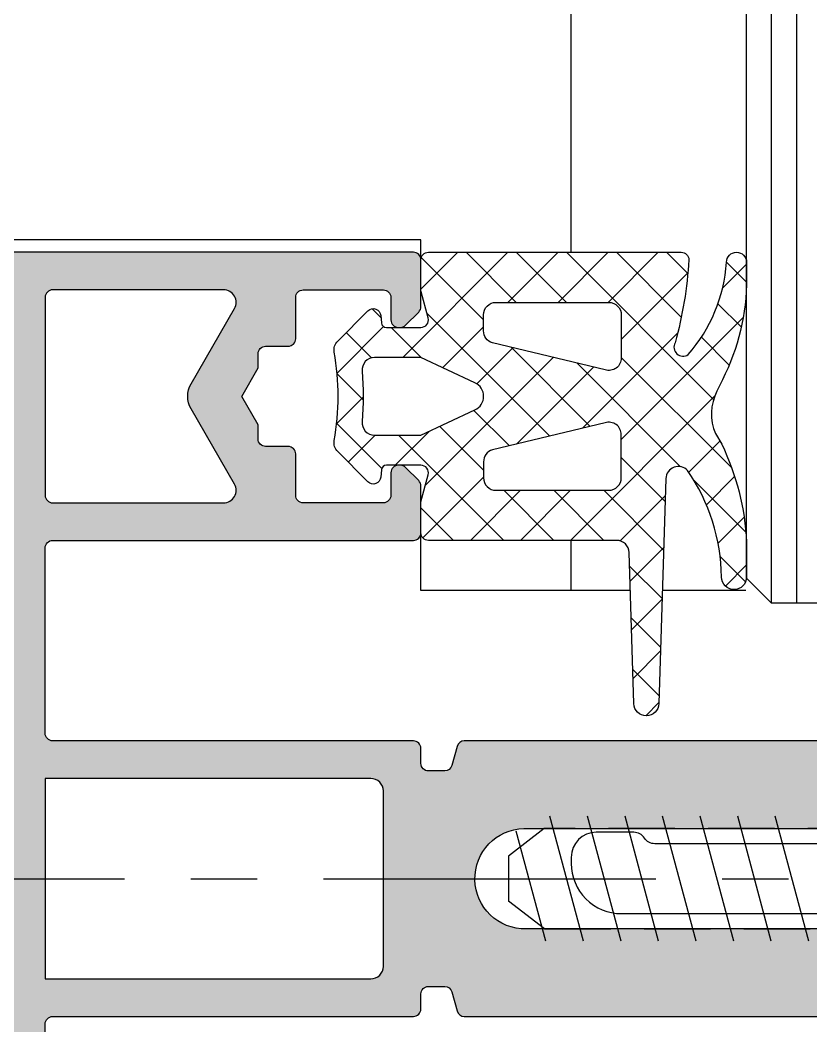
# Model space of a CAD drawing. Extents: x 0 to 1130, y -960 to 577.
# Drawn here: x 142.53 to 164.85, y -750.02 to -721.63 of the extents above; entities that cross this region are included whole.
import ezdxf

# ---------------------------------------------------------------- set-up
doc = ezdxf.new("R2010")
doc.units = 0
doc.header["$LTSCALE"] = 7.5
doc.header["$MEASUREMENT"] = 0
doc.linetypes.add('CENTER', pattern=[2, 1.25, -0.25, 0.25, -0.25])
doc.linetypes.add('HIDDEN', pattern=[0.375, 0.25, -0.125])
for name, color, linetype in [('ACCESSORI', 200, 'CONTINUOUS'), ('ASSI', 1, 'CENTER'), ('FILL', 8, 'CONTINUOUS'), ('FINE', 7, 'CONTINUOUS'), ('GOMMA', 3, 'CONTINUOUS'), ('GROSSA', 4, 'CONTINUOUS'), ('TRATTEGGI', 140, 'CONTINUOUS'), ('VETRO', 6, 'CONTINUOUS'), ('VITERIA', 40, 'CONTINUOUS')]:
    doc.layers.add(name, color=color, linetype=linetype)

msp = doc.modelspace()

# ---------------------------------------------------------------- hatches: boundary and pattern name
at = {"layer": 'FILL'}
h = msp.add_hatch(color=253, dxfattribs=at)
edge = h.paths.add_edge_path(flags=16)
edge.add_arc((82.35443701120033, -761.9139149862199), 0.2121379268736376, 179.9999999999693, 269.9999999999731)
edge.add_line((82.35443701120033, -762.1260529130934), (141.611631251226, -762.1260529130934))
edge.add_arc((141.611631251226, -761.9139149862199), 0.2121379268735382, 270, 360)
edge.add_line((141.8237691780996, -761.9139149862199), (141.8237691780996, -729.810375386015))
edge.add_arc((141.611631251226, -729.810375386015), 0.2121379268735382, 0, 90)
edge.add_line((141.611631251226, -729.5982374591413), (82.35443701120033, -729.5982374591413))
edge.add_arc((82.35443701120033, -729.8103753860148), 0.212137926873595, 90.00000000001535, 180.0000000000153)
edge.add_line((82.1422990843268, -729.810375386015), (82.1422990843268, -761.9139149862199))
edge = h.paths.add_edge_path()
edge.add_line((152.9963666601092, -756.6811794566711), (152.9963666601092, -757.3175932372919))
edge.add_arc((153.2085045869828, -757.3175932372919), 0.2121379268736518, 180, 270)
edge.add_line((153.2085045869828, -757.5297311641655), (153.2620594651605, -757.5297311641655))
edge.add_arc((153.2620594651602, -757.3175932372919), 0.2121379268734813, 270.0000000000307, 315.0000000000326)
edge.add_line((153.4120636317995, -757.467597403931), (153.7827846073691, -757.0968764283616))
edge.add_arc((153.6327804407296, -756.9468722617221), 0.21213792687374, 314.9999999999945, 360)
edge.add_line((153.8449183676034, -756.9468722617221), (153.8449183676034, -755.6204898223027))
edge.add_arc((153.6327804407298, -755.6204898223029), 0.212137926873595, 359.9999999999847, 449.9999999999847)
edge.add_line((153.6327804407301, -755.4083518954294), (143.4501599507971, -755.4083518954299))
edge.add_arc((143.4501599507971, -755.1962139685561), 0.2121379268736518, 179.9999999999693, 269.9999999999693, ccw=False)
edge.add_line((143.2380220239235, -755.1962139685559), (143.2380220239235, -749.9634784390068))
edge.add_arc((143.4501599507971, -749.9634784390068), 0.2121379268736518, 90, 180, ccw=False)
edge.add_line((143.4501599507971, -749.7513405121333), (153.6327804407298, -749.7513405121335))
edge.add_arc((153.6327804407298, -749.5392025852598), 0.212137926873595, 270.0000000000153, 360.0000000000153)
edge.add_line((153.8449183676034, -749.5392025852598), (153.8449183676034, -749.1149267315127))
edge.add_arc((154.0570562944771, -749.1149267315127), 0.2121379268736518, 89.9999999999693, 179.9999999999693, ccw=False)
edge.add_line((154.0570562944771, -748.9027888046389), (154.5154601007484, -748.9027888046389))
edge.add_arc((154.5154601007484, -749.1149267315125), 0.2121379268735097, 15.000000000020009, 90.00000000001529, ccw=False)
edge.add_line((154.720369603051, -749.0600213958492), (154.8634776561329, -749.5941079209233))
edge.add_arc((155.0683871584355, -749.5392025852598), 0.2121379268735663, 195.0000000000011, 270)
edge.add_line((155.0683871584355, -749.7513405121333), (167.77530889897, -749.7513405121335))
edge.add_arc((167.77530889897, -749.5392025852598), 0.212137926873595, 270.0000000000153, 360.0000000000153)
edge.add_line((167.9874468258435, -749.5392025852598), (167.9874468258435, -748.6199382354744))
edge.add_line((167.9874468258435, -748.6199382354744), (167.4924583298052, -748.1249497394358))
edge.add_line((167.4924583298052, -748.1249497394356), (167.1388951183494, -748.1249497394356))
edge.add_line((167.1388951183491, -748.1249497394356), (167.1388951183491, -748.9027888046389))
edge.add_line((167.1388951183491, -748.9027888046389), (166.0979382846203, -748.9027888046389))
edge.add_line((166.0979382846203, -748.9027888046389), (165.1589411341956, -747.2763980319414))
edge.add_line((165.1589411341956, -747.2763980319414), (156.6734240592515, -747.2763980319414))
edge.add_arc((156.78722543515, -745.8624730446568), 1.418497311532494, 85.7412871607388, 265.39840271210113, ccw=False)
edge.add_line((156.8925632425509, -744.4478923402935), (165.1589411341956, -744.4478923402935))
edge.add_line((165.1589411341956, -744.4478923402935), (166.0979382846203, -742.821501567596))
edge.add_line((166.0979382846203, -742.8215015675958), (167.1388951183494, -742.8215015675958))
edge.add_line((167.1388951183491, -742.8215015675958), (167.1388951183491, -743.5993406327989))
edge.add_line((167.1388951183491, -743.5993406327989), (167.4924583298052, -743.5993406327989))
edge.add_line((167.4924583298052, -743.5993406327989), (167.9874468258435, -743.1043521367606))
edge.add_line((167.9874468258435, -743.1043521367606), (167.9874468258435, -742.1850877869751))
edge.add_arc((167.77530889897, -742.1850877869749), 0.212137926873595, 359.9999999999847, 449.9999999999847)
edge.add_line((167.77530889897, -741.9729498601014), (155.0683871584355, -741.9729498601014))
edge.add_arc((155.0683871584355, -742.1850877869749), 0.2121379268736234, 90.00000000001535, 165.0000000000177)
edge.add_line((154.8634776561329, -742.1301824513116), (154.720369603051, -742.6642689763858))
edge.add_arc((154.5154601007484, -742.6093636407222), 0.212137926873559, 270, 345.00000000000625, ccw=False)
edge.add_line((154.5154601007484, -742.8215015675958), (154.410619505933, -742.8215015675958))
edge.add_line((154.410619505933, -742.8215015675958), (154.0570562944771, -742.8215015675958))
edge.add_arc((154.0570562944771, -742.609363640722), 0.2121379268737087, 180.0000000000153, 270.00000000001535, ccw=False)
edge.add_line((153.8449183676034, -742.6093636407222), (153.8449183676034, -742.1850877869751))
edge.add_arc((153.6327804407298, -742.1850877869749), 0.2121379268736234, 359.9999999999923, 449.999999999977)
edge.add_line((153.6327804407301, -741.9729498601014), (143.4501599507973, -741.9729498601014))
edge.add_arc((143.4501599507971, -741.7608119332278), 0.212137926873595, 180.0000000000153, 270.00000000001535, ccw=False)
edge.add_line((143.2380220239235, -741.7608119332278), (143.2380220239235, -736.5280764036788))
edge.add_arc((143.4501599507971, -736.5280764036788), 0.2121379268735382, 90, 180, ccw=False)
edge.add_line((143.4501599507971, -736.3159384768051), (153.6327804407301, -736.3159384768051))
edge.add_arc((153.6327804407301, -736.1038005499317), 0.2121379268734813, 269.9999999999847, 359.9999999999847)
edge.add_line((153.8449183676034, -736.1038005499317), (153.8449183676034, -734.7774181105124))
edge.add_arc((153.6327804407301, -734.7774181105124), 0.2121379268734813, 3.070538155830139e-11, 45.00000000003256)
edge.add_line((153.7827846073691, -734.6274139438733), (153.4120636317998, -734.2566929683039))
edge.add_arc((153.2620594651605, -734.406697134943), 0.2121379268736194, 44.99999999998371, 89.99999999998465)
edge.add_line((153.2620594651605, -734.1945592080692), (153.2085045869828, -734.1945592080692))
edge.add_arc((153.2085045869828, -734.406697134943), 0.2121379268737087, 90.00000000001535, 180.0000000000153)
edge.add_line((152.9963666601092, -734.406697134943), (152.9963666601092, -735.0431109155634))
edge.add_arc((152.7842287332355, -735.0431109155636), 0.212137926873595, -89.99999999998471, 1.5290879673557356e-11, ccw=False)
edge.add_line((152.7842287332355, -735.2552488424371), (150.5214241799171, -735.2552488424371))
edge.add_arc((150.5214241799171, -735.0431109155636), 0.2121379268736518, 180, 270, ccw=False)
edge.add_line((150.3092862530436, -735.0431109155636), (150.3092862530436, -733.8763523177588))
edge.add_arc((150.09714832617, -733.8763523177588), 0.2121379268734813, 1.53526907791507e-11, 90.00000000001535)
edge.add_line((150.09714832617, -733.6642143908853), (149.4607345455492, -733.6642143908853))
edge.add_arc((149.4607345455492, -733.4520764640117), 0.2121379268737087, 179.9999999999847, 269.99999999998465, ccw=False)
edge.add_line((149.2485966186754, -733.4520764640115), (149.2485966186754, -733.0518249449563))
edge.add_line((149.2485966186754, -733.0518249449565), (148.7856405688926, -732.2499615450615))
edge.add_line((148.7856405688928, -732.2499615450613), (149.2485966186754, -731.4480981451663))
edge.add_line((149.2485966186754, -731.4480981451663), (149.2485966186754, -731.0478466261111))
edge.add_arc((149.4607345455492, -731.0478466261111), 0.2121379268736518, 90, 180, ccw=False)
edge.add_line((149.4607345455492, -730.8357086992373), (150.09714832617, -730.8357086992373))
edge.add_arc((150.09714832617, -730.6235707723638), 0.212137926873595, 270.0000000000153, 360.0000000000153)
edge.add_line((150.3092862530436, -730.6235707723636), (150.3092862530436, -729.4568121745588))
edge.add_arc((150.5214241799171, -729.456812174559), 0.212137926873595, 89.99999999998471, 179.9999999999847, ccw=False)
edge.add_line((150.5214241799171, -729.2446742476855), (152.7842287332355, -729.2446742476855))
edge.add_arc((152.7842287332355, -729.4568121745588), 0.2121379268735382, 0, 90, ccw=False)
edge.add_line((152.9963666601092, -729.4568121745588), (152.9963666601092, -730.0932259551796))
edge.add_arc((153.2085045869828, -730.0932259551796), 0.212137926873595, 180.0000000000153, 270.0000000000153)
edge.add_line((153.2085045869828, -730.3053638820534), (153.2620594651605, -730.3053638820536))
edge.add_arc((153.2620594651602, -730.0932259551801), 0.2121379268735382, 270.0000000000691, 315.0000000000706)
edge.add_line((153.4120636317995, -730.2432301218189), (153.7827846073691, -729.8725091462493))
edge.add_arc((153.6327804407303, -729.72250497961), 0.2121379268733582, 314.9999999999566, 359.999999999954)
edge.add_line((153.8449183676036, -729.7225049796102), (153.8449183676036, -728.3961225401911))
edge.add_arc((153.6327804407301, -728.3961225401911), 0.2121379268736518, 0, 90)
edge.add_line((153.6327804407301, -728.1839846133175), (80.30377038475575, -728.1839846133175))
edge.add_arc((80.30377038475552, -728.8911110362292), 0.7071264229119834, 89.99999999999886, 180)
edge.add_line((79.59664396184365, -728.8911110362292), (79.59664396184365, -762.8331793360053))
edge.add_arc((80.30377038475552, -762.8331793360053), 0.7071264229119976, 180, 269.9999999999989)
edge.add_line((80.30377038475552, -763.5403057589174), (153.6327804407301, -763.5403057589174))
edge.add_arc((153.6327804407301, -763.3281678320438), 0.2121379268735382, 270, 360)
edge.add_line((153.8449183676034, -763.3281678320438), (153.8449183676034, -762.0017853926247))
edge.add_arc((153.6327804407298, -762.0017853926245), 0.212137926873595, 359.9999999999847, 404.9999999999782)
edge.add_line((153.7827846073691, -761.8517812259854), (153.4120636317998, -761.4810602504158))
edge.add_arc((153.2620594651607, -761.6310644170549), 0.2121379268735391, 45.00000000001629, 90.00000000002304)
edge.add_line((153.2620594651605, -761.4189264901815), (153.2085045869828, -761.4189264901815))
edge.add_arc((153.2085045869828, -761.6310644170549), 0.2121379268734813, 89.99999999998465, 179.9999999999847)
edge.add_line((152.9963666601092, -761.6310644170549), (152.9963666601092, -762.2674781976759))
edge.add_arc((152.7842287332357, -762.2674781976759), 0.2121379268734813, 269.99999999998465, 359.99999999998465, ccw=False)
edge.add_line((152.7842287332355, -762.4796161245495), (150.5214241799171, -762.4796161245495))
edge.add_arc((150.5214241799171, -762.2674781976757), 0.2121379268735382, 180.0000000000307, 270.0000000000307, ccw=False)
edge.add_line((150.3092862530436, -762.2674781976759), (150.3092862530436, -761.1007195998709))
edge.add_arc((150.09714832617, -761.1007195998709), 0.2121379268735382, 0, 90)
edge.add_line((150.09714832617, -760.8885816729976), (149.4607345455492, -760.8885816729976))
edge.add_arc((149.4607345455492, -760.6764437461238), 0.2121379268736518, 180, 270, ccw=False)
edge.add_line((149.2485966186754, -760.6764437461238), (149.2485966186754, -760.2761922270686))
edge.add_line((149.2485966186754, -760.2761922270686), (148.7856405688926, -759.4743288271734))
edge.add_line((148.7856405688928, -759.4743288271734), (149.2485966186754, -758.6724654272784))
edge.add_line((149.2485966186754, -758.6724654272784), (149.2485966186754, -758.272213908223))
edge.add_arc((149.4607345455492, -758.272213908223), 0.2121379268735382, 89.9999999999693, 179.9999999999693, ccw=False)
edge.add_line((149.4607345455492, -758.0600759813497), (150.09714832617, -758.0600759813497))
edge.add_arc((150.09714832617, -757.8479380544759), 0.2121379268736518, 270.0000000000307, 360.0000000000307)
edge.add_line((150.3092862530436, -757.8479380544759), (150.3092862530436, -756.6811794566711))
edge.add_arc((150.5214241799173, -756.6811794566711), 0.2121379268737087, 90.00000000001529, 180.0000000000153, ccw=False)
edge.add_line((150.5214241799171, -756.4690415297973), (152.7842287332355, -756.4690415297973))
edge.add_arc((152.7842287332355, -756.6811794566711), 0.2121379268737087, -1.5290879673557356e-11, 89.99999999998471, ccw=False)
edge = h.paths.add_edge_path(flags=16)
edge.add_line((148.2753160297338, -762.4796161245495), (143.4501599507971, -762.4796161245495))
edge.add_arc((143.4501599507971, -762.2674781976759), 0.2121379268734813, 180.0000000000153, 270.00000000001535, ccw=False)
edge.add_line((143.2380220239235, -762.2674781976759), (143.2380220239235, -756.6811794566711))
edge.add_arc((143.4501599507971, -756.6811794566711), 0.212137926873595, 89.99999999998471, 179.9999999999847, ccw=False)
edge.add_line((143.4501599507971, -756.4690415297976), (148.2753160315035, -756.4690415297973))
edge.add_arc((148.2753160315037, -756.8226047412534), 0.3535632114559917, -30.000000107552523, 90, ccw=False)
edge.add_line((148.5815107541361, -756.9993863475561), (147.3567318617251, -759.1207656080542))
edge.add_arc((147.9691213076541, -759.47432881951), 0.7071264229119966, 150.0000000000006, 209.9999999999994)
edge.add_line((147.3567318617251, -759.827892030966), (148.5815107530302, -761.9492713079401))
edge.add_arc((148.2753160297338, -762.1260529130934), 0.3535632114559835, -89.99999999999079, 29.99999989245879, ccw=False)
edge = h.paths.add_edge_path(flags=16)
edge.add_line((152.4306655217796, -743.0336394944693), (143.2380220239237, -743.0336394944693))
edge.add_line((143.2380220239235, -743.0336394944693), (143.2380220239235, -748.6906508777654))
edge.add_line((143.2380220239235, -748.6906508777654), (152.4306655217796, -748.6906508777654))
edge.add_arc((152.4306655217796, -748.3370876663093), 0.3535632114559917, 269.9999999999908, 359.9999999999908)
edge.add_line((152.7842287332357, -748.3370876663093), (152.7842287332355, -743.3872027059251))
edge.add_arc((152.4306655217796, -743.3872027059253), 0.3535632114560485, 0, 90)
edge = h.paths.add_edge_path(flags=16)
edge.add_arc((147.9691213076539, -732.2499615527245), 0.7071264229118697, 150, 210, ccw=False)
edge.add_line((147.3567318617251, -731.8963983412687), (148.5815107530302, -729.7750190642946))
edge.add_arc((148.2753160297338, -729.5982374591413), 0.3535632114559304, 330.0000001075468, 449.9999999999955)
edge.add_line((148.2753160297338, -729.2446742476855), (143.4501599507971, -729.2446742476855))
edge.add_arc((143.4501599507971, -729.4568121745588), 0.2121379268735382, 90, 180)
edge.add_line((143.2380220239235, -729.4568121745588), (143.2380220239235, -735.0431109155634))
edge.add_arc((143.4501599507971, -735.0431109155636), 0.2121379268736518, 180, 270)
edge.add_line((143.4501599507971, -735.2552488424371), (148.2753160315035, -735.2552488424374))
edge.add_arc((148.2753160315035, -734.9016856309813), 0.3535632114560485, 270.0000000000092, 390.0000001075558)
edge.add_line((148.5815107541361, -734.7249040246786), (147.3567318617251, -732.6035247641803))
h = msp.add_hatch(dxfattribs=at)
h.set_pattern_fill('ANSI37', color=137, scale=7.999846400000002, angle=90, style=0)
h.set_pattern_definition([(135, (14.99999992352372, -959.9942968839077), (-0.707093204736349, -0.7070932047363486), []), (225, (14.99999992352372, -959.9942968839077), (0.7070932047363488, -0.7070932047363487), [])])
h.paths.add_polyline_path([(162.1361117639335, -732.2499615527242, -0.0279488201277153), (162.1998605106482, -732.1054110499063), (162.3548388251926, -731.7823084628656, 0.110612041823471), (163.0345265477615, -729.1393618272809), (163.0345265477615, -728.4255088044229, 0.9292461723943047), (162.4718607271299, -728.4668351824812, -0.1649688112626651), (161.3873751456519, -731.072304411922, -0.7904883406482366), (161.020561837422, -730.7361218602882, 0.05312709888512344), (161.4077972101572, -728.3961225401908, 0.4142135623729978), (161.1956592832836, -728.1839846133171), (154.0570562944771, -728.1839846133171, 0.4142135623731505), (153.8449183676034, -728.3961225401908), (153.8449183676034, -729.2456594580628, 0.0655434628152484), (153.8521467921746, -729.3005647937262), (154.0498278699064, -730.0383206195161, -0.4931454260312266), (153.8449183676036, -730.3053638820531), (152.8707896016066, -730.3053638820531, -0.3888787318530059), (152.7299024829296, -730.1762646231919), (152.7116681578668, -729.9678453340191, 0.6370702608073496), (152.350333313212, -729.8363302059615), (151.4959179986858, -730.6907455204878, 0.2454199115108711), (151.3979015837048, -731.0030957549925, -0.04434285628740945), (151.5086986252326, -732.2499615527242), (152.2158250481447, -732.2499615527242, 0.02265679805365915), (152.1836136743586, -731.5394719388846, -0.4410091218321953), (152.5357264171325, -731.1539155895475), (153.8449183676034, -731.1539155895478), (155.3707810313776, -731.8654370470065, -0.2914734167828084), (155.6157501613156, -732.2499615527242)])
h.paths.add_polyline_path([(155.8618036756815, -730.7391119819226, -0.3288304544284983), (155.6127344248836, -730.4013428941112), (155.6127344248836, -729.9518006705975, -0.4142135623730941), (155.9662976363397, -729.5982374591415), (159.1483665394437, -729.5982374591415, -0.4142135623731152), (159.5019297508997, -729.9518006705975), (159.5019297508995, -731.1670036709197, -0.5050829045456721), (159.0438725787855, -731.5047727587314)], flags=16)
h.paths.add_polyline_path([(155.6157501613156, -732.2499615527242, -0.2914734223893663), (155.3707810313776, -732.634486067212), (153.8449183676034, -733.3460075005746), (152.5357264171325, -733.3460075005746, -0.44100912183203), (152.1836136743588, -732.9604511512375, 0.02265679756541681), (152.2158250481447, -732.2499615527242), (151.5086986252326, -732.2499615527242, -0.04434285659807329), (151.3979015837048, -733.4968273592262, 0.2454199115108631), (151.4959179986858, -733.809177593731), (152.3503333112735, -734.6635929063186, 0.6370702608072792), (152.7116681559282, -734.532077778261), (152.7299024829294, -734.3236584669305, -0.3888787318528504), (152.8707896016066, -734.1945592080692), (153.8449183676036, -734.1945592080692, -0.4931454260312618), (154.0498278699064, -734.4616024706061), (153.8449183676036, -735.2263351441534), (153.8449183676036, -736.1038005499317, 0.4142135623730951), (154.0570562944774, -736.3159384768051), (159.3712035604503, -736.3159384768051, -0.4052432957209685), (159.7245999177673, -736.6586407891236), (159.7737726821264, -738.2586442127472), (160.6595933123708, -737.7728382924934), (160.7582746411655, -734.5725953872666, -0.6756558563554195), (161.3741756775748, -734.3466056204775, -0.1494527194712063), (162.330529208679, -737.3583466353998, 0.925745551245078), (163.0345265477615, -737.3964336308377), (163.0345265477615, -736.3044951211402, 0.09819273378049216), (162.3349151445918, -733.5992664243108), (162.1584447986624, -733.3007728476923, -0.1926945525451828), (162.1361117639335, -732.2499615527242)])
h.paths.add_polyline_path([(159.0438725787855, -732.9951503313912, -0.5050829045456721), (159.5019297508995, -733.3329194192027), (159.5019297508997, -734.548122419525, -0.4142135623731152), (159.1483665394437, -734.9016856309811), (155.9662976363397, -734.9016856309811, -0.4142135623730941), (155.6127344248836, -734.548122419525), (155.6127344248836, -734.0985801960114, -0.3288304544284983), (155.8618036756815, -733.7608111082)], flags=16)
h.paths.add_polyline_path([(160.6595933123708, -737.7728382924934), (159.7737726821262, -738.2586442127472), (159.8556598164946, -740.9231211248707, 0.9697392325155793), (160.5624525311286, -740.9231211248707)])

# ---------------------------------------------------------------- linework, layer by layer
at = {"layer": 'ACCESSORI'}
msp.add_lwpolyline([(165.0605952966957, -744.8766015996323), (160.4483861856197, -744.8766015996323, -0.2544045907872612), (160.1515165057316, -744.7150988488659, 0.2544045907872536), (159.8546468258434, -744.5535960980997), (158.7938468258434, -744.5535960980997, 0.414213562373095), (158.0866468258436, -745.2607960980995), (158.0866468258436, -745.4328305965669, 0.4142135623731034), (159.5010468258435, -746.8472305965668), (165.0605952966955, -746.8472305965668, -0.1539147210598356)], format="xyb", dxfattribs=at)
at = {"layer": 'ASSI'}
msp.add_line((76.09952913532192, -745.8621451861172), (187.3585855906157, -745.8621451861172), dxfattribs=at)
at = {"layer": 'FINE'}
for p, q in [((158.0876769050755, -728.1844395259686), (158.0876769050755, -696.3632955822773)), ((153.8449183676034, -737.7301913226293), (153.8449183676034, -736.1042554625828)), ((158.0876769050755, -737.7301913226293), (158.0876769050755, -736.3163933894566)), ((159.7575317859777, -737.7301913226293), (153.8449183676034, -737.7301913226293))]:
    msp.add_line(p, q, dxfattribs=at)
for points in [[(153.8449183676036, -728.3961225401911), (153.8449183676034, -727.8299664892104), (80.30377038475552, -727.8304214018613), (80.30377038475552, -696.3632955822773)], [(163.0159609664929, -737.7301913226293), (160.6609083561909, -737.7301913226293)]]:
    msp.add_lwpolyline(points, dxfattribs=at)
at = {"layer": 'GOMMA'}
for points in [[(151.4959179986858, -733.809177593731, -0.2454199115108711), (151.3979015837048, -733.4968273592267, 0.0888604381802806), (151.3979015837048, -731.0030957549925, -0.2454199115108711), (151.4959179986858, -730.6907455204882), (152.350333313212, -729.8363302059615, -0.6370702608073499), (152.7116681578668, -729.9678453340193), (152.7299024829296, -730.1762646231921, 0.3888787318530058), (152.8707896016066, -730.3053638820534), (153.8449183676036, -730.3053638820534, 0.4931454260312268), (154.0498278699064, -730.0383206195163), (153.8521467921746, -729.3005647937264, -0.06554346281524841), (153.8449183676034, -729.2456594580631), (153.8449183676034, -728.3961225401908, -0.4142135623731504), (154.0570562944771, -728.1839846133175), (161.1956592832836, -728.1839846133175, -0.4142135623731505), (161.4077972101572, -728.3961225401908, -0.05312709888512125), (161.020561837422, -730.7361218602882, 0.7904883406482491), (161.3873751456519, -731.0723044119222, 0.164968811262667), (162.4718607271299, -728.4668351824816, -0.999999999998863), (163.0375618654595, -728.4668351824821), (163.0375618654595, -728.9211455947411, -0.1194670680124155), (162.3548388251926, -731.7823084628658), (162.1998605106482, -732.1054110499063, 0.2218381007067161), (162.1584447986624, -733.3007728476925), (162.3349151445918, -733.599266424311, -0.1001934393118184), (163.0375618654595, -736.3613360753675), (163.0375618654595, -737.3502044172092, -0.9999999999995451), (162.3304354425476, -737.3502044172092, 0.1490676202251945), (161.3741756775748, -734.3466056204775, 0.6756558563554195), (160.7582746411655, -734.5725953872666), (160.5624525311286, -740.9231211248709, -0.9697392325155803), (159.8556598164946, -740.9231211248709), (159.7245999177673, -736.6586407891239, 0.4052432957209685), (159.3712035604503, -736.3159384768055), (154.0570562944774, -736.3159384768055, -0.4142135623730951), (153.8449183676036, -736.1038005499317), (153.8449183676036, -735.2263351441534), (154.0498278699064, -734.4616024706065, 0.4931454260312618), (153.8449183676036, -734.1945592080692), (152.8707896016066, -734.1945592080692, 0.3888787318528504), (152.7299024829294, -734.3236584669307), (152.7116681559282, -734.5320777782613, -0.6370702608072794), (152.3503333112735, -734.6635929063191)], [(155.6127344248836, -730.4013428941112), (155.6127344248836, -729.9518006705975, -0.4142135623730941), (155.9662976363397, -729.5982374591417), (159.1483665394437, -729.5982374591417, -0.4142135623731153), (159.5019297508997, -729.9518006705975), (159.5019297508995, -731.1670036709202, -0.5050829045456721), (159.0438725787855, -731.5047727587316), (155.8618036756815, -730.7391119819231, -0.3288304544284983)], [(152.1836136743586, -731.5394719388851, -0.04533686841581842), (152.1836136743588, -732.960451151238, 0.4410091218320485), (152.5357264171325, -733.3460075005751), (153.8449183676034, -733.3460075005751), (155.3707810313776, -732.634486067212, 0.6370702608074954), (155.3707810313776, -731.8654370470067), (153.8449183676034, -731.1539155895482), (152.5357264171325, -731.153915589548, 0.4410091218321674)], [(155.6127344248836, -734.0985801960117), (155.6127344248836, -734.5481224195253, 0.4142135623730941), (155.9662976363397, -734.9016856309813), (159.1483665394437, -734.9016856309813, 0.4142135623731153), (159.5019297508997, -734.5481224195253), (159.5019297508995, -733.3329194192029, 0.5050829045456721), (159.0438725787855, -732.9951503313914), (155.8618036756815, -733.7608111082002, 0.3288304544284983)]]:
    msp.add_lwpolyline(points, format="xyb", close=True, dxfattribs=at)
at = {"layer": 'GROSSA'}
for points in [[(167.77530889897, -741.9729498601014), (155.0683871584355, -741.9729498601014, 0.3394542588633856), (154.8634776561329, -742.1301824513116), (154.720369603051, -742.6642689763858, -0.3394542588634019), (154.5154601007484, -742.8215015675958), (154.410619505933, -742.8215015675958), (154.0570562944771, -742.8215015675958, -0.414213562373095), (153.8449183676034, -742.6093636407222), (153.8449183676034, -742.1850877869751, 0.4142135623730396), (153.6327804407301, -741.9729498601014), (143.4501599507971, -741.9729498601014, -0.414213562373095), (143.2380220239235, -741.7608119332278), (143.2380220239235, -736.5280764036788, -0.414213562373095), (143.4501599507971, -736.3159384768051), (153.6327804407301, -736.3159384768051, 0.414213562373095), (153.8449183676034, -736.1038005499317), (153.8449183676034, -734.7774181105124, 0.198912367379658), (153.7827846073691, -734.6274139438733), (153.4120636317998, -734.2566929683039, 0.198912367379658), (153.2620594651605, -734.1945592080692), (153.2085045869828, -734.1945592080692, 0.414213562373095), (152.9963666601092, -734.406697134943), (152.9963666601092, -735.0431109155636, -0.414213562373095), (152.7842287332355, -735.2552488424371), (150.5214241799171, -735.2552488424371, -0.414213562373095), (150.3092862530436, -735.0431109155636), (150.3092862530436, -733.8763523177588, 0.414213562373095), (150.09714832617, -733.6642143908853), (149.4607345455492, -733.6642143908853, -0.414213562373095), (149.2485966186754, -733.4520764640115), (149.2485966186754, -733.0518249449565), (148.7856405688928, -732.2499615450613), (149.2485966186754, -731.4480981451663), (149.2485966186754, -731.0478466261111, -0.414213562373079), (149.4607345455492, -730.8357086992373), (150.09714832617, -730.8357086992373, 0.4142135623731228), (150.3092862530436, -730.6235707723636), (150.3092862530436, -729.4568121745588, -0.4142135623730951), (150.5214241799171, -729.2446742476855), (152.7842287332355, -729.2446742476855, -0.4142135623730673), (152.9963666601092, -729.4568121745588), (152.9963666601092, -730.0932259551796, 0.4142135623730674), (153.2085045869828, -730.3053638820534), (153.2620594651605, -730.3053638820534, 0.1989123673796754), (153.4120636317995, -730.2432301218189), (153.7827846073691, -729.8725091462493, 0.1989123673796406), (153.8449183676036, -729.7225049796102), (153.8449183676036, -728.3961225401911, 0.4142135623730913), (153.6327804407301, -728.1839846133175), (80.30377038475552, -728.1839846133173, 0.4142135623731034)], [(165.1589411341956, -747.2763980319414), (156.6734240592515, -747.2763980319414, -0.9970122365191532), (156.8925632425509, -744.4478923402935), (165.1589411341956, -744.4478923402935)], [(143.2380220239235, -755.1962139685559), (143.2380220239235, -749.9634784390068, -0.414213562373095), (143.4501599507971, -749.7513405121333), (153.6327804407301, -749.7513405121335, 0.414213562373095), (153.8449183676034, -749.5392025852598), (153.8449183676034, -749.1149267315127, -0.4142135623730951), (154.0570562944771, -748.9027888046389), (154.5154601007484, -748.9027888046389, -0.339454258863356), (154.720369603051, -749.0600213958492), (154.8634776561329, -749.5941079209233, 0.3394542588633598), (155.0683871584355, -749.7513405121333), (167.77530889897, -749.7513405121335, 0.4142135623731177)]]:
    msp.add_lwpolyline(points, format="xyb", dxfattribs=at)
for points in [[(147.3567318617251, -732.6035247641803, -0.2679491924311186), (147.3567318617251, -731.8963983412687), (148.5815107530302, -729.7750190642946, 0.577350268563942), (148.2753160297338, -729.2446742476855), (143.4501599507971, -729.2446742476855, 0.414213562373095), (143.2380220239235, -729.4568121745588), (143.2380220239235, -735.0431109155636, 0.414213562373095), (143.4501599507971, -735.2552488424371), (148.2753160315037, -735.2552488424376, 0.5773502698153157), (148.5815107541361, -734.7249040246786)], [(152.4306655217796, -743.0336394944693), (143.2380220239235, -743.0336394944693), (143.2380220239235, -748.6906508777654), (152.4306655217796, -748.6906508777654, 0.4142135623731013), (152.7842287332357, -748.3370876663093), (152.7842287332355, -743.3872027059253, 0.4142135623730923)]]:
    msp.add_lwpolyline(points, format="xyb", close=True, dxfattribs=at)
at = {"layer": 'TRATTEGGI'}
for p, q in [((163.7446882883716, -738.0873177455414), (163.7446882883716, -696.3632955822773)), ((164.4518147112835, -738.0873177455414), (164.4518147112835, -696.3632955822773))]:
    msp.add_line(p, q, dxfattribs=at)
at = {"layer": 'VETRO'}
msp.add_lwpolyline([(167.6338836143875, -696.3632955822773), (167.6338836143875, -737.3801913226293), (166.9267571914756, -738.0873177455414), (163.7446882883716, -738.0873177455414), (163.0375618654597, -737.3801913226293), (163.0375618654597, -696.3632955822773)], dxfattribs=at)
at = {"layer": 'VITERIA'}
for p, q in [((158.43203886912, -747.6299612433975), (157.4846690992901, -744.0943291288374)), ((159.4927285034882, -747.6299612433975), (158.5453587336582, -744.0943291288374)), ((160.5534181378561, -747.6299612433975), (159.6060483680262, -744.0943291288374)), ((161.614107772224, -747.6299612433975), (160.6667380023941, -744.0943291288374)), ((162.6747974065919, -747.6299612433975), (161.7274276367622, -744.0943291288374)), ((163.7354870409601, -747.6299612433975), (162.7881172711304, -744.0943291288374)), ((164.7961766753282, -747.6299612433975), (163.8488069054983, -744.0943291288374)), ((157.3253126921369, -744.4478923402933), (156.3193109323478, -745.2295772904499)), ((157.3713492347521, -747.6299612433975), (156.5376142692725, -744.518419992181)), ((156.3193109323478, -745.2295772904499), (156.3193109323478, -746.4947130817845)), ((157.3326173643822, -747.2763980319414), (156.3193109323478, -746.4947130817845))]:
    msp.add_line(p, q, dxfattribs=at)
at = {"layer": 'VITERIA', "linetype": 'HIDDEN'}
for p, q in [((169.4527870809617, -744.4478923402933), (157.3253126921369, -744.4478923402933)), ((157.3326173643822, -747.2763980319414), (169.452787080962, -747.2763980319414))]:
    msp.add_line(p, q, dxfattribs=at)

doc.saveas('drawing.dxf')
